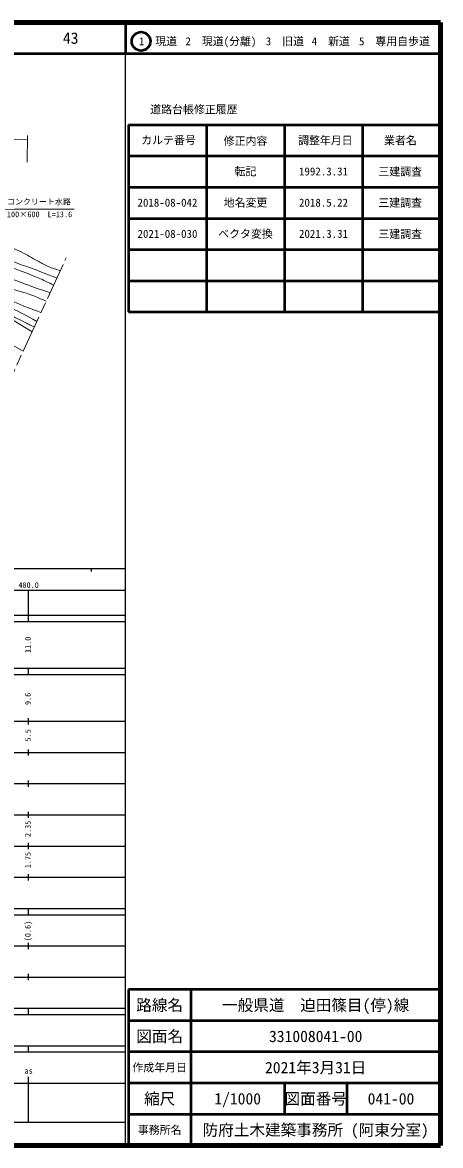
# Model space of a CAD drawing. Units: millimetres at full size, sheet at 1:1000; details may follow other scales. Extents: x 40000 to 680000, y 20000 to 380000.
# Drawn here: x 546035 to 680000, y 20000 to 380000 of the extents above; entities that cross this region are included whole.
import ezdxf
from ezdxf.enums import TextEntityAlignment as Align

# ---------------------------------------------------------------- set-up
doc = ezdxf.new("R2010")
doc.units = ezdxf.units.MM
doc.header["$LTSCALE"] = 1000
doc.linetypes.add('CHAIN', pattern=[18.5, 12, -1.5, 3.5, -1.5])
for name, color, linetype, lineweight in [('M-BGD', 7, 'Continuous', 13), ('M-BMK', 2, 'CHAIN', 13), ('M-STR-HTXT', 7, 'Continuous', 13), ('M-TTL', 2, 'Continuous', 140), ('M-TTL-BAND', 7, 'Continuous', 25), ('M-TTL-FRAM', 2, 'Continuous', 50), ('M-TTL-LINE', 7, 'Continuous', 50)]:
    doc.layers.add(name, color=color, linetype=linetype, lineweight=lineweight)
doc.layers.add('M-TTL-TXT', color=7, linetype='Continuous')
doc.styles.add('ＭＳ ゴシック', font='')
doc.styles.get('ＭＳ ゴシック').set_extended_font_data('MS Gothic')

msp = doc.modelspace()

# ---------------------------------------------------------------- linework, layer by layer
at = {"layer": 'M-BGD'}
for points in [[(483656, 303106), (498299, 299984), (502893, 298078), (505907, 297202), (513994, 293262), (528427, 284755), (535137, 280858), (546260, 274624)], [(505617, 297287), (513882, 298035), (520879, 295553), (525699, 291919), (534809, 288780), (541406, 285530), (549117, 280834)]]:
    msp.add_lwpolyline(points, dxfattribs=at)
for points, knots in [([(489095, 323256), (490137, 322389), (490409, 322168), (491257, 321479), (492791, 320232), (493586, 319442), (495228, 318341), (496402, 317553), (497133, 317230), (498334, 316483), (499714, 315625), (500357, 314925), (501808, 314194), (502793, 313698), (503366, 313451), (504418, 313121), (506365, 312511), (507499, 312315), (509494, 311888), (511344, 311492), (512399, 311359), (514249, 310959), (516358, 310504), (517542, 310256), (519629, 309711), (523215, 308773), (525224, 308231), (528739, 307056), (531786, 306037), (533407, 305230), (536388, 304035), (539447, 302808), (541144, 302082), (544200, 300850), (547179, 299649), (548920, 299149), (551843, 297818), (553486, 297069), (554044, 296813), (556007, 295811)], [0, 0, 0, 0, 1, 1, 1, 2, 2, 2, 3, 3, 3, 4, 4, 4, 5, 5, 5, 6, 6, 6, 7, 7, 7, 8, 8, 8, 9, 9, 9, 10, 10, 10, 11, 11, 11, 12, 12, 12, 13, 13, 13, 13]), ([(496964, 321468), (499059, 319829), (499753, 319228), (501782, 318201), (503386, 317389), (504345, 317045), (506055, 316487), (509048, 315509), (510827, 315317), (513867, 314500), (517771, 313450), (519976, 312919), (523829, 311696), (526965, 310701), (528681, 310009), (531723, 308756), (536338, 306856), (538624, 305118), (543250, 303244), (545624, 302283), (547024, 301933), (549424, 301040), (552418, 299926), (553376, 299527), (557034, 298042)], [0, 0, 0, 0, 1, 1, 1, 2, 2, 2, 3, 3, 3, 4, 4, 4, 5, 5, 5, 6, 6, 6, 7, 7, 7, 8, 8, 8, 8]), ([(488027, 319740), (489078, 318142), (489577, 317426), (490981, 316389), (492491, 315274), (493679, 315250), (495417, 314538), (497634, 313631), (498888, 313155), (501106, 312252), (503026, 311470), (504031, 310842), (506006, 310210), (510188, 308873), (512674, 308624), (516893, 307407), (519333, 306703), (520630, 306092), (523018, 305229), (527668, 303549), (530264, 302580), (534885, 300820), (537891, 299675), (539532, 298926), (542534, 297771), (547313, 295932), (548904, 295416), (554878, 293357)], [0, 0, 0, 0, 1, 1, 1, 2, 2, 2, 3, 3, 3, 4, 4, 4, 5, 5, 5, 6, 6, 6, 7, 7, 7, 8, 8, 8, 9, 9, 9, 9]), ([(486152, 312059), (491642, 310126), (493104, 309591), (497621, 308197), (501238, 307080), (503353, 306741), (506930, 305502), (508357, 305008), (509091, 304560), (510496, 304005), (513315, 302892), (514932, 302365), (517763, 301283), (521939, 299688), (524308, 298868), (528433, 297146), (532200, 295573), (534238, 294526), (537963, 292856), (540842, 291565), (542421, 290763), (545339, 289563), (547902, 288509), (548768, 288185), (551964, 287022)], [0, 0, 0, 0, 1, 1, 1, 2, 2, 2, 3, 3, 3, 4, 4, 4, 5, 5, 5, 6, 6, 6, 7, 7, 7, 8, 8, 8, 8]), ([(534616, 310730), (537842, 309605), (538708, 309326), (541285, 308307), (542695, 307750), (543499, 307467), (544878, 306837), (547107, 305820), (548220, 304980), (550376, 303816), (551649, 303129), (552330, 302680), (553643, 302074), (555339, 301291), (556011, 301111), (558142, 300452)], [0, 0, 0, 0, 1, 1, 1, 2, 2, 2, 3, 3, 3, 4, 4, 4, 5, 5, 5, 5]), ([(484908, 309040), (487999, 307813), (488849, 307453), (491436, 306609), (493371, 305977), (494467, 305655), (496431, 305120), (499301, 304337), (500914, 303914), (503812, 303246), (506229, 302689), (507606, 302486), (510020, 301917), (512950, 301226), (514635, 300956), (517473, 299953), (519816, 299124), (521044, 298433), (523269, 297327), (525229, 296353), (526229, 295617), (528201, 294669), (530293, 293663), (531561, 293316), (533693, 292395), (537149, 290902), (539097, 290087), (542483, 288441), (545721, 286866), (546782, 286294), (550658, 284184)], [0, 0, 0, 0, 1, 1, 1, 2, 2, 2, 3, 3, 3, 4, 4, 4, 5, 5, 5, 6, 6, 6, 7, 7, 7, 8, 8, 8, 9, 9, 9, 10, 10, 10, 10]), ([(501708, 302603), (503928, 301948), (504486, 301782), (506265, 301252), (509149, 300392), (510777, 299953), (513642, 299030), (515948, 298287), (517282, 297971), (519505, 297008), (521076, 296327), (521845, 295713), (523396, 294990), (525026, 294231), (525998, 293942), (527655, 293245), (530672, 291976), (532389, 291320), (535344, 289911), (537526, 288871), (538651, 288096), (540791, 286972), (543008, 285807), (544242, 285137), (546488, 284027), (547792, 283383), (548212, 283175), (549839, 282404)], [0, 0, 0, 0, 1, 1, 1, 2, 2, 2, 3, 3, 3, 4, 4, 4, 5, 5, 5, 6, 6, 6, 7, 7, 7, 8, 8, 8, 9, 9, 9, 9]), ([(534267, 298082), (537678, 296529), (538650, 296092), (541534, 295006), (544540, 293875), (546353, 293608), (549346, 292447), (551039, 291791), (551618, 291564), (553640, 290666)], [0, 0, 0, 0, 1, 1, 1, 2, 2, 2, 3, 3, 3, 3])]:
    msp.add_open_spline(points, degree=3, knots=knots, dxfattribs=at)
at = {"layer": 'M-BMK'}
msp.add_line((530816, 241054), (560036, 304569), dxfattribs=at)
at = {"layer": 'M-STR-HTXT'}
for p, q in [((360084, 341778), (547647, 342463)), ((547557, 335169), (547664, 343793))]:
    msp.add_line(p, q, dxfattribs=at)
msp.add_lwpolyline([(526975, 281088), (538750, 320168), (562561, 320168)], dxfattribs=at)
at = {"layer": 'M-TTL'}
for p, q in [((680000, 380000), (40000, 380000)), ((680000, 20000), (680000, 380000)), ((40000, 20000), (680000, 20000))]:
    msp.add_line(p, q, dxfattribs=at)
at = {"layer": 'M-TTL-BAND'}
for p, q in [((579000, 20000), (579000, 370000)), ((40000, 205000), (579000, 205000)), ((568000, 205000), (568000, 204000)), ((68000, 198000), (579000, 198000)), ((548000, 188000), (548000, 198000)), ((40000, 190000), (579000, 190000)), ((40000, 188000), (579000, 188000)), ((40000, 173000), (579000, 173000)), ((548000, 171000), (548000, 173000)), ((40000, 171000), (579000, 171000)), ((40000, 156000), (579000, 156000)), ((548000, 155000), (548000, 157000)), ((46000, 146000), (579000, 146000)), ((548000, 145000), (548000, 147000)), ((548000, 135000), (548000, 137000)), ((52000, 136000), (579000, 136000)), ((46000, 126000), (579000, 126000)), ((548000, 125000), (548000, 127000)), ((52000, 116000), (579000, 116000)), ((548000, 115000), (548000, 117000)), ((46000, 106000), (579000, 106000)), ((548000, 105000), (548000, 107000)), ((40000, 96000), (579000, 96000)), ((40000, 94000), (579000, 94000)), ((548000, 94000), (548000, 96000)), ((49000, 84000), (579000, 84000)), ((548000, 83000), (548000, 85000)), ((40000, 74000), (579000, 74000)), ((548000, 73000), (548000, 75000)), ((40000, 64000), (579000, 64000)), ((40000, 62000), (579000, 62000)), ((548000, 62000), (548000, 64000)), ((40000, 52000), (579000, 52000)), ((548000, 50000), (548000, 52000)), ((40000, 50000), (579000, 50000)), ((40000, 40000), (579000, 40000)), ((548000, 27500), (548000, 42000)), ((68000, 27500), (579000, 27500))]:
    msp.add_line(p, q, dxfattribs=at)
at = {"layer": 'M-TTL-FRAM'}
for p, q in [((580000, 347197), (580000, 287197)), ((580000, 347197), (680000, 347197)), ((580000, 287197), (680000, 287197)), ((680000, 70000), (580000, 70000)), ((580000, 70000), (580000, 20000))]:
    msp.add_line(p, q, dxfattribs=at)
at = {"layer": 'M-TTL-LINE'}
for p, q in [((579000, 380000), (579000, 370000)), ((40000, 370000), (680000, 370000)), ((605000, 347197), (605000, 287197)), ((630000, 347197), (630000, 287197)), ((655000, 347197), (655000, 287197)), ((580000, 337197), (680000, 337197)), ((580000, 327197), (680000, 327197)), ((580000, 317197), (680000, 317197)), ((580000, 307197), (680000, 307197)), ((580000, 297197), (680000, 297197)), ((600000, 70000), (600000, 20000)), ((680000, 60000), (580000, 60000)), ((680000, 50000), (580000, 50000)), ((680000, 40000), (580000, 40000)), ((630000, 40000), (630000, 30000)), ((650000, 40000), (650000, 30000)), ((680000, 30000), (580000, 30000))]:
    msp.add_line(p, q, dxfattribs=at)
msp.add_circle((584031, 373958), 3000, dxfattribs=at)

# ---------------------------------------------------------------- texts
at = {"layer": 'M-STR-HTXT', "style": 'ＭＳ ゴシック'}
for s, p in [('コンクリート水路', (541050, 321071)), ('100×600\u3000L=13.6', (541057, 317031))]:
    msp.add_text(s, height=1833, dxfattribs=at).set_placement(p, align=Align.BOTTOM_LEFT)
at = {"layer": 'M-TTL-BAND', "style": 'ＭＳ ゴシック'}
for s, p in [('480.0', (548000, 198195)), ('as', (548000, 42500))]:
    msp.add_text(s, height=1833, dxfattribs=at).set_placement(p, align=Align.BOTTOM_CENTER)
for s, p in [('11.0', (549236, 180500)), ('9.6', (549236, 163174)), ('5.5', (549236, 151500)), ('2.35', (549236, 121500)), ('1.75', (549236, 111500)), ('(0.6)', (549236, 88764))]:
    msp.add_text(s, height=1833, rotation=90, dxfattribs=at).set_placement(p, align=Align.BOTTOM_CENTER)
at = {"layer": 'M-TTL-TXT', "style": 'ＭＳ ゴシック'}
for s, height, p in [('43', 3666, (561497, 375000)), ('1\u3000現道', 2566, (589448, 373958)), ('2\u3000現道(分離)', 2566, (609619, 373958)), ('3\u3000旧道', 2566, (630121, 373958)), ('4\u3000新道', 2566, (644824, 373958)), ('5\u3000専用自歩道', 2566, (665228, 373958)), ('道路台帳修正履歴', 2566, (600968, 352113)), ('カルテ番号', 2566, (592839, 342277)), ('修正内容', 2566, (617509, 342023)), ('調整年月日', 2566, (643089, 342197)), ('業者名', 2566, (667134, 342197)), ('転記', 2566, (617500, 332245)), ('1992.3.31', 2566, (642500, 332245)), ('三建調査', 2566, (667077, 332189)), ('2018-08-042', 2566, (592500, 322245)), ('地名変更', 2566, (617500, 322245)), ('2018.5.22', 2566, (642500, 322245)), ('三建調査', 2566, (667077, 322189)), ('2021-08-030', 2566, (592500, 312245)), ('ベクタ変換', 2566, (617500, 312245)), ('2021.3.31', 2566, (642500, 312245)), ('三建調査', 2566, (667077, 312189)), ('路線名', 3666, (590000, 65000)), ('路線名', 3666, (590000, 65000)), ('一般県道\u3000迫田篠目(停)線', 3666, (640000, 65000)), ('図面名', 3666, (590000, 55000)), ('図面名', 3666, (590000, 55000)), ('331008041-00', 3666, (640000, 55000)), ('2021年3月31日', 3666, (640000, 45000)), ('作成年月日', 2566, (590000, 45000)), ('作成年月日', 2566, (590000, 45000)), ('縮尺', 3666, (590000, 35000)), ('縮尺', 3666, (590000, 35000)), ('1/1000', 3666, (615000, 35000)), ('図面番号', 3666, (640000, 35000)), ('図面番号', 3666, (640000, 35000)), ('041-00', 3666, (664125, 35000)), ('事務所名', 2566, (590000, 25000)), ('事務所名', 2566, (590000, 25000)), ('防府土木建築事務所 (阿東分室)', 3666, (640000, 25000))]:
    msp.add_text(s, height=height, dxfattribs=at).set_placement(p, align=Align.MIDDLE_CENTER)

doc.saveas('drawing.dxf')
